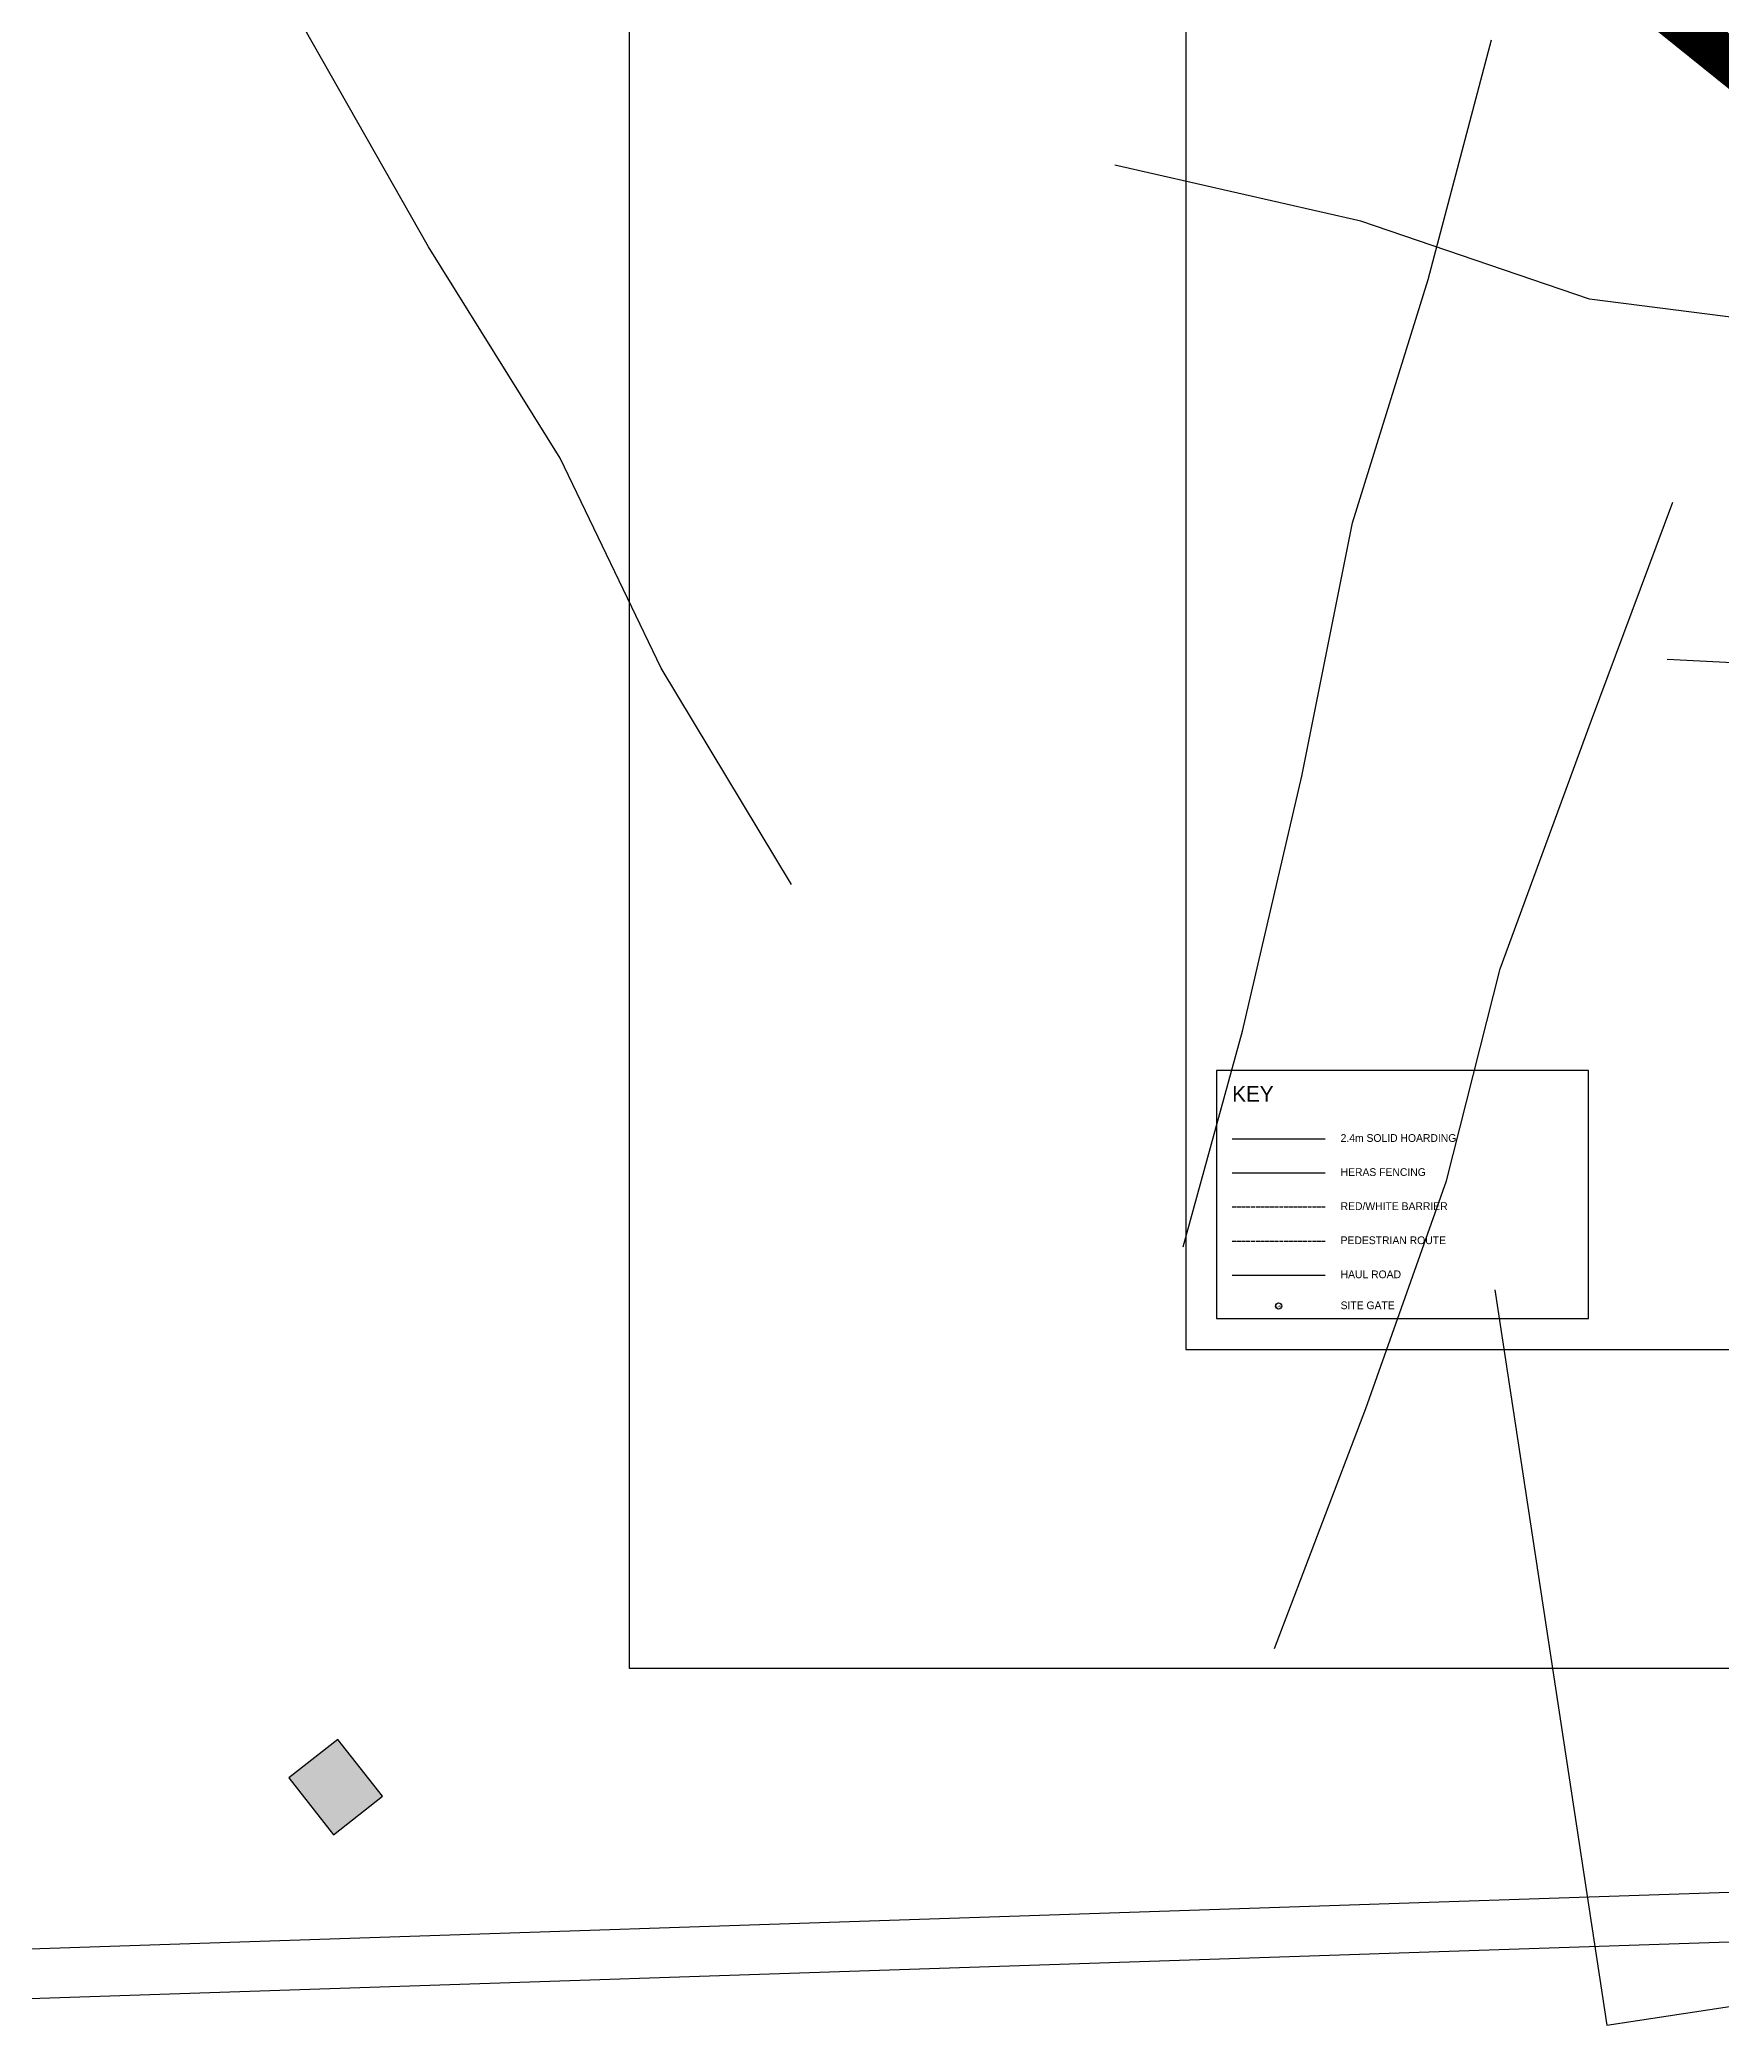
# Model space of a CAD drawing. Header units: millimetres. Extents: x 0 to 476461836, y 0 to 306518700.
# Drawn here: x 475268779 to 475540061, y 305564504 to 305886007 of the extents above; entities that cross this region are included whole.
import ezdxf
from ezdxf.enums import TextEntityAlignment as Align

# ---------------------------------------------------------------- set-up
doc = ezdxf.new("R2010")
doc.units = ezdxf.units.MM
doc.header["$LTSCALE"] = 500
doc.linetypes.add('DASHED', pattern=[1.524, 1.27, -0.254])
for name, color, linetype in [('IMAGES', 7, 'Continuous'), ('OSBASE$0$Building', 8, 'Continuous'), ('OSBASE$0$Field Boundary', 9, 'Continuous'), ('OSBASE$0$Road Edge', 8, 'Continuous'), ('TW_BARRIER', 1, 'DASHED'), ('TW_HAUL ROAD', 30, 'CONTINUOUS'), ('TW_HERAS', 8, 'HERAS_TXT'), ('TW_HOARDING 2.4m', 5, 'CONTINUOUS'), ('TW_PED ROUTE', 3, 'DASHED'), ('TW_SYMBOLS', 7, 'CONTINUOUS'), ('Z_KEY', 7, 'Continuous'), ('Z_SHEET', 8, 'Continuous')]:
    doc.layers.add(name, color=color, linetype=linetype)
doc.linetypes.add('HERAS_TXT', pattern='A,4000,-750,["H",Standard,S=600,R=0,X=-250,Y=-300],-750', length=5500)
picture_1 = doc.add_image_def('image1.jpg', size_in_pixel=(6000, 4000))

# ---------------------------------------------------------------- blocks, each defined once
blk = doc.blocks.new('GATE')
blk.add_circle((0, 0), 500)
blk.add_text('GA', height=400).set_placement((0, 0), align=Align.MIDDLE_CENTER)

msp = doc.modelspace()

# ---------------------------------------------------------------- hatches: boundary and pattern name
at = {"layer": 'OSBASE$0$Building'}
msp.add_hatch(color=8, dxfattribs=at).paths.add_polyline_path([(475316159, 305596359), (475324063, 305602563), (475316864, 305611734), (475308960, 305605529)])

# ---------------------------------------------------------------- linework, layer by layer
msp.add_lwpolyline([(475316159, 305596359), (475324063, 305602563), (475316864, 305611734), (475308960, 305605529)], close=True, dxfattribs=at)
at = {"layer": 'OSBASE$0$Field Boundary'}
for points in [[(475390034, 305749729), (475369006, 305784619), (475352757, 305818525), (475331514, 305852606), (475311376, 305888001), (475291008, 305923446)], [(475453278, 305691249), (475462837, 305726057), (475472378, 305767209), (475480597, 305808083), (475492792, 305847326), (475503003, 305886003)], [(475638005, 305821079), (475597364, 305830944), (475559764, 305838951), (475518835, 305844169), (475481900, 305856772), (475442245, 305865761)], [(475468003, 305626399), (475482708, 305665131), (475495719, 305701902), (475504414, 305736111), (475519136, 305776219), (475532259, 305811396)], [(475731292, 305759457), (475693550, 305766805), (475650360, 305769060), (475615462, 305776474), (475572423, 305783941), (475531325, 305785987)]]:
    msp.add_lwpolyline(points, dxfattribs=at)
at = {"layer": 'OSBASE$0$Road Edge'}
for points in [[(475063910, 305571170), (476263910, 305611170)], [(475063910, 305563170), (476263910, 305603170)]]:
    msp.add_lwpolyline(points, dxfattribs=at)
at = {"layer": 'TW_BARRIER'}
msp.add_lwpolyline([(475461160, 305697670), (475476160, 305697670)], dxfattribs=at)
at = {"layer": 'TW_HAUL ROAD', "const_width": 7000}
msp.add_lwpolyline([(475879496, 305620055), (475818019, 305708996), (475696394, 305797117), (475575305, 305855210), (475453535, 305953237), (475372350, 306021965)], dxfattribs=at)
at = {"layer": 'TW_HAUL ROAD'}
msp.add_lwpolyline([(475461160, 305686670), (475476160, 305686670)], dxfattribs=at)
at = {"layer": 'TW_HERAS'}
msp.add_lwpolyline([(475461160, 305703170), (475476160, 305703170)], dxfattribs=at)
at = {"layer": 'TW_HOARDING 2.4m'}
msp.add_lwpolyline([(475461160, 305708670), (475476160, 305708670)], dxfattribs=at)
at = {"layer": 'TW_HOARDING 2.4m', "true_color": 0x005493}
msp.add_lwpolyline([(475503556, 305684278), (475521593, 305565641), (475606122, 305578493)], dxfattribs=at)
msp.add_lwpolyline([(475503556, 305684278), (475521593, 305565641), (475606122, 305578493)], dxfattribs=at)
at = {"layer": 'TW_PED ROUTE'}
msp.add_lwpolyline([(475461160, 305692170), (475476160, 305692170)], dxfattribs=at)
at = {"layer": 'Z_KEY'}
msp.add_lwpolyline([(475458660, 305679670), (475518660, 305679670), (475518660, 305719670), (475458660, 305719670)], close=True, dxfattribs=at)
at = {"layer": 'Z_SHEET'}
msp.add_lwpolyline([(475453660, 305674670), (475874160, 305674670), (475874160, 305971670), (475453660, 305971670)], close=True, dxfattribs=at)

# ---------------------------------------------------------------- block references
at = {"layer": 'TW_SYMBOLS'}
msp.add_blockref('GATE', (475468660, 305681670), dxfattribs=at)

# ---------------------------------------------------------------- texts
at = {"layer": 'Z_KEY'}
for s, height, p in [('KEY', 2500, (475461160, 305714670)), ('2.4m SOLID HOARDING', 1250, (475478660, 305708170)), ('HERAS FENCING', 1250, (475478660, 305702670)), ('RED/WHITE BARRIER', 1250, (475478660, 305697170)), ('PEDESTRIAN ROUTE', 1250, (475478660, 305691670)), ('HAUL ROAD', 1250, (475478660, 305686170)), ('SITE GATE', 1250, (475478660, 305681170))]:
    msp.add_text(s, height=height, dxfattribs=at).set_placement(p)

# ---------------------------------------------------------------- pictures from other files: only their frames are drawn
at = {"layer": 'IMAGES'}
image = msp.add_image(picture_1, insert=(475363910, 305623170), size_in_units=(600000, 400000), dxfattribs=at)

doc.saveas('drawing.dxf')
